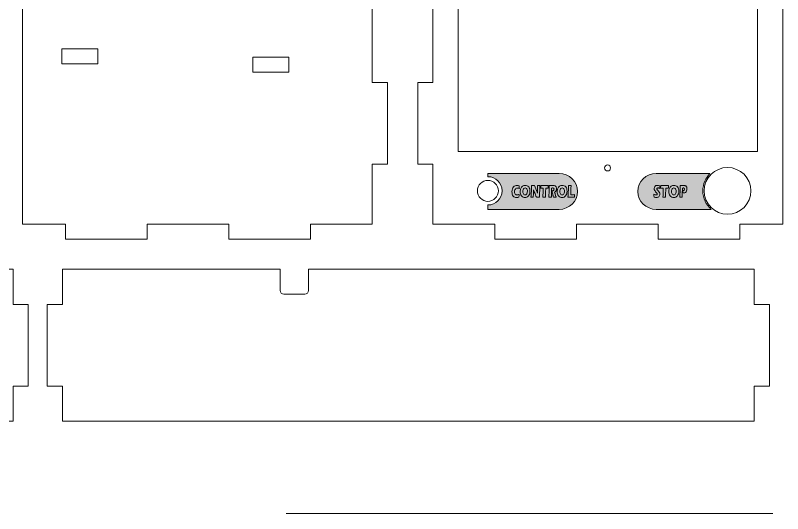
# Model space of a CAD drawing. Header units: inches. Extents: x -9.3 to 29, y -19 to 4.9.
# Drawn here: x 12.48 to 22.58, y -16.29 to -9.73 of the extents above; entities that cross this region are included whole.
import ezdxf

# ---------------------------------------------------------------- set-up
doc = ezdxf.new("R2010")
doc.units = ezdxf.units.IN
doc.header["$MEASUREMENT"] = 0
doc.layers.add('Layer 1', color=7, linetype='Continuous')
doc.layers.add('Layer 3', color=7, linetype='Continuous')

# ---------------------------------------------------------------- blocks, each defined once
blk = doc.blocks.new('block 12')
at = {"layer": 'Layer 3', "color": 7, "lineweight": 5, "true_color": 0xffffff}
blk.add_open_spline([(20.234, -11.741), (20.234, -11.719), (20.252, -11.702), (20.274, -11.702), (20.295, -11.702), (20.313, -11.719), (20.313, -11.741), (20.313, -11.763), (20.295, -11.781), (20.274, -11.781), (20.252, -11.781), (20.234, -11.763), (20.234, -11.741), (20.234, -11.741), (20.234, -11.741), (20.234, -11.741)], degree=3, knots=[0, 0, 0, 0, 1, 1, 1, 2, 2, 2, 3, 3, 3, 4, 4, 4, 5, 5, 5, 5], dxfattribs=at)
blk = doc.blocks.new('block 27')
at = {"layer": 'Layer 3', "color": 7, "lineweight": 5, "true_color": 0xffffff}
blk.add_lwpolyline([(22.577, -12.48), (22.577, -3.38)], dxfattribs=at)
blk = doc.blocks.new('block 28')
at = {"layer": 'Layer 3', "color": 7, "lineweight": 5, "true_color": 0xffffff}
blk.add_lwpolyline([(22.014, -12.48), (22.577, -12.48)], dxfattribs=at)
blk = doc.blocks.new('block 29')
at = {"layer": 'Layer 3', "color": 7, "lineweight": 5, "true_color": 0xffffff}
blk.add_lwpolyline([(22.014, -12.68), (22.014, -12.48)], dxfattribs=at)
blk = doc.blocks.new('block 30')
at = {"layer": 'Layer 3', "color": 7, "lineweight": 5, "true_color": 0xffffff}
blk.add_lwpolyline([(20.939, -12.68), (22.014, -12.68)], dxfattribs=at)
blk = doc.blocks.new('block 31')
at = {"layer": 'Layer 3', "color": 7, "lineweight": 5, "true_color": 0xffffff}
blk.add_lwpolyline([(20.939, -12.48), (20.939, -12.68)], dxfattribs=at)
blk = doc.blocks.new('block 32')
at = {"layer": 'Layer 3', "color": 7, "lineweight": 5, "true_color": 0xffffff}
blk.add_lwpolyline([(19.864, -12.48), (20.939, -12.48)], dxfattribs=at)
blk = doc.blocks.new('block 33')
at = {"layer": 'Layer 3', "color": 7, "lineweight": 5, "true_color": 0xffffff}
blk.add_lwpolyline([(19.864, -12.68), (19.864, -12.48)], dxfattribs=at)
blk = doc.blocks.new('block 34')
at = {"layer": 'Layer 3', "color": 7, "lineweight": 5, "true_color": 0xffffff}
blk.add_lwpolyline([(18.789, -12.68), (19.864, -12.68)], dxfattribs=at)
blk = doc.blocks.new('block 35')
at = {"layer": 'Layer 3', "color": 7, "lineweight": 5, "true_color": 0xffffff}
blk.add_lwpolyline([(18.789, -12.48), (18.789, -12.68)], dxfattribs=at)
blk = doc.blocks.new('block 36')
at = {"layer": 'Layer 3', "color": 7, "lineweight": 5, "true_color": 0xffffff}
blk.add_lwpolyline([(17.977, -12.48), (18.789, -12.48)], dxfattribs=at)
blk = doc.blocks.new('block 37')
at = {"layer": 'Layer 3', "color": 7, "lineweight": 5, "true_color": 0xffffff}
blk.add_lwpolyline([(17.977, -11.694), (17.977, -12.48)], dxfattribs=at)
blk = doc.blocks.new('block 38')
at = {"layer": 'Layer 3', "color": 7, "lineweight": 5, "true_color": 0xffffff}
blk.add_lwpolyline([(17.777, -11.694), (17.977, -11.694)], dxfattribs=at)
blk = doc.blocks.new('block 39')
at = {"layer": 'Layer 3', "color": 7, "lineweight": 5, "true_color": 0xffffff}
blk.add_lwpolyline([(17.777, -10.619), (17.777, -11.694)], dxfattribs=at)
blk = doc.blocks.new('block 40')
at = {"layer": 'Layer 3', "color": 7, "lineweight": 5, "true_color": 0xffffff}
blk.add_lwpolyline([(17.977, -10.619), (17.777, -10.619)], dxfattribs=at)
blk = doc.blocks.new('block 41')
at = {"layer": 'Layer 3', "color": 7, "lineweight": 5, "true_color": 0xffffff}
blk.add_lwpolyline([(17.977, -9.544), (17.977, -10.619)], dxfattribs=at)
blk = doc.blocks.new('block 61')
at = {"layer": 'Layer 3', "color": 7, "lineweight": 5, "true_color": 0xffffff}
blk.add_lwpolyline([(18.308, -9.084), (18.308, -11.525)], dxfattribs=at)
blk = doc.blocks.new('block 62')
at = {"layer": 'Layer 3', "color": 7, "lineweight": 5, "true_color": 0xffffff}
blk.add_lwpolyline([(18.308, -11.525), (22.245, -11.525)], dxfattribs=at)
blk = doc.blocks.new('block 63')
at = {"layer": 'Layer 3', "color": 7, "lineweight": 5, "true_color": 0xffffff}
blk.add_lwpolyline([(22.245, -11.525), (22.245, -9.084)], dxfattribs=at)
blk = doc.blocks.new('block 69')
at = {"layer": 'Layer 3', "color": 7, "lineweight": 5, "true_color": 0xffffff}
blk.add_open_spline([(18.561, -12.043), (18.561, -11.967), (18.623, -11.905), (18.699, -11.905), (18.775, -11.905), (18.837, -11.967), (18.837, -12.043), (18.837, -12.119), (18.775, -12.181), (18.699, -12.181), (18.623, -12.181), (18.561, -12.119), (18.561, -12.043), (18.561, -12.043), (18.561, -12.043), (18.561, -12.043)], degree=3, knots=[0, 0, 0, 0, 1, 1, 1, 2, 2, 2, 3, 3, 3, 4, 4, 4, 5, 5, 5, 5], dxfattribs=at)
blk = doc.blocks.new('block 71')
at = {"layer": 'Layer 3', "lineweight": 0}
for points, knots in [([(19.249, -12.016), (19.246, -12.006), (19.242, -11.998), (19.236, -11.991), (19.23, -11.984), (19.223, -11.979), (19.215, -11.976), (19.208, -11.972), (19.199, -11.971), (19.191, -11.971), (19.178, -11.971), (19.166, -11.974), (19.156, -11.981), (19.145, -11.988), (19.137, -11.998), (19.132, -12.01), (19.127, -12.023), (19.124, -12.037), (19.124, -12.054), (19.124, -12.065), (19.125, -12.075), (19.128, -12.084), (19.13, -12.093), (19.135, -12.101), (19.141, -12.109), (19.147, -12.116), (19.154, -12.122), (19.162, -12.125), (19.17, -12.129), (19.179, -12.13), (19.187, -12.13), (19.196, -12.13), (19.205, -12.129), (19.213, -12.125), (19.222, -12.122), (19.229, -12.116), (19.235, -12.109), (19.241, -12.102), (19.245, -12.093), (19.249, -12.082), (19.252, -12.071), (19.253, -12.06), (19.253, -12.047), (19.253, -12.035), (19.252, -12.025), (19.249, -12.016)], [0, 0, 0, 0, 1, 1, 1, 2, 2, 2, 3, 3, 3, 4, 4, 4, 5, 5, 5, 6, 6, 6, 7, 7, 7, 8, 8, 8, 9, 9, 9, 10, 10, 10, 11, 11, 11, 12, 12, 12, 13, 13, 13, 14, 14, 14, 15, 15, 15, 15]), ([(19.215, -12.072), (19.213, -12.08), (19.209, -12.085), (19.204, -12.09), (19.199, -12.094), (19.194, -12.096), (19.188, -12.096), (19.183, -12.096), (19.178, -12.094), (19.173, -12.09), (19.168, -12.086), (19.164, -12.081), (19.162, -12.075), (19.159, -12.068), (19.158, -12.061), (19.158, -12.053), (19.158, -12.044), (19.159, -12.036), (19.162, -12.029), (19.165, -12.021), (19.169, -12.015), (19.173, -12.011), (19.178, -12.007), (19.184, -12.005), (19.19, -12.005), (19.195, -12.005), (19.201, -12.006), (19.205, -12.01), (19.21, -12.014), (19.213, -12.019), (19.216, -12.026), (19.218, -12.033), (19.219, -12.04), (19.219, -12.048), (19.219, -12.056), (19.218, -12.064), (19.215, -12.072)], [0, 0, 0, 0, 1, 1, 1, 2, 2, 2, 3, 3, 3, 4, 4, 4, 5, 5, 5, 6, 6, 6, 7, 7, 7, 8, 8, 8, 9, 9, 9, 10, 10, 10, 11, 11, 11, 12, 12, 12, 12])]:
    blk.add_open_spline(points, degree=3, knots=knots, dxfattribs=at)
blk = doc.blocks.new('block 72')
at = {"layer": 'Layer 3', "lineweight": 0}
for points, knots in [([(19.737, -12.016), (19.734, -12.006), (19.729, -11.998), (19.724, -11.991), (19.718, -11.984), (19.711, -11.979), (19.703, -11.976), (19.695, -11.972), (19.687, -11.971), (19.679, -11.971), (19.666, -11.971), (19.654, -11.974), (19.643, -11.981), (19.633, -11.988), (19.625, -11.998), (19.62, -12.01), (19.614, -12.023), (19.612, -12.037), (19.612, -12.054), (19.612, -12.065), (19.613, -12.075), (19.615, -12.084), (19.618, -12.093), (19.622, -12.101), (19.628, -12.109), (19.634, -12.116), (19.641, -12.122), (19.649, -12.125), (19.658, -12.129), (19.666, -12.13), (19.675, -12.13), (19.684, -12.13), (19.693, -12.129), (19.701, -12.125), (19.709, -12.122), (19.716, -12.116), (19.722, -12.109), (19.728, -12.102), (19.733, -12.093), (19.736, -12.082), (19.739, -12.071), (19.741, -12.06), (19.741, -12.047), (19.741, -12.035), (19.739, -12.025), (19.737, -12.016)], [0, 0, 0, 0, 1, 1, 1, 2, 2, 2, 3, 3, 3, 4, 4, 4, 5, 5, 5, 6, 6, 6, 7, 7, 7, 8, 8, 8, 9, 9, 9, 10, 10, 10, 11, 11, 11, 12, 12, 12, 13, 13, 13, 14, 14, 14, 15, 15, 15, 15]), ([(19.703, -12.072), (19.7, -12.08), (19.697, -12.085), (19.692, -12.09), (19.687, -12.094), (19.682, -12.096), (19.676, -12.096), (19.67, -12.096), (19.665, -12.094), (19.66, -12.09), (19.655, -12.086), (19.652, -12.081), (19.649, -12.075), (19.647, -12.068), (19.646, -12.061), (19.646, -12.053), (19.646, -12.044), (19.647, -12.036), (19.65, -12.029), (19.652, -12.021), (19.656, -12.015), (19.661, -12.011), (19.666, -12.007), (19.671, -12.005), (19.677, -12.005), (19.683, -12.005), (19.688, -12.006), (19.693, -12.01), (19.697, -12.014), (19.701, -12.019), (19.703, -12.026), (19.706, -12.033), (19.707, -12.04), (19.707, -12.048), (19.707, -12.056), (19.705, -12.064), (19.703, -12.072)], [0, 0, 0, 0, 1, 1, 1, 2, 2, 2, 3, 3, 3, 4, 4, 4, 5, 5, 5, 6, 6, 6, 7, 7, 7, 8, 8, 8, 9, 9, 9, 10, 10, 10, 11, 11, 11, 12, 12, 12, 12])]:
    blk.add_open_spline(points, degree=3, knots=knots, dxfattribs=at)
blk = doc.blocks.new('block 70')
at = {"layer": 'Layer 3', "lineweight": 0}
for points, knots in [([(19.082, -12.096), (19.075, -12.096), (19.07, -12.094), (19.065, -12.091), (19.06, -12.088), (19.057, -12.083), (19.054, -12.077), (19.051, -12.071), (19.05, -12.063), (19.05, -12.055), (19.05, -12.046), (19.052, -12.037), (19.055, -12.029), (19.058, -12.021), (19.063, -12.016), (19.068, -12.011), (19.074, -12.007), (19.08, -12.006), (19.087, -12.006), (19.091, -12.006), (19.094, -12.006), (19.098, -12.007), (19.102, -12.007), (19.107, -12.009), (19.113, -12.011), (19.113, -12.011), (19.112, -11.998), (19.112, -11.998), (19.112, -11.993), (19.112, -11.989), (19.112, -11.984), (19.112, -11.984), (19.112, -11.975), (19.112, -11.975), (19.1, -11.972), (19.091, -11.971), (19.083, -11.971), (19.074, -11.971), (19.066, -11.972), (19.058, -11.975), (19.05, -11.978), (19.043, -11.984), (19.036, -11.991), (19.03, -11.998), (19.025, -12.007), (19.021, -12.018), (19.018, -12.029), (19.016, -12.041), (19.016, -12.055), (19.016, -12.066), (19.017, -12.077), (19.02, -12.086), (19.022, -12.096), (19.027, -12.104), (19.033, -12.111), (19.039, -12.118), (19.046, -12.123), (19.053, -12.126), (19.06, -12.129), (19.068, -12.13), (19.077, -12.13), (19.086, -12.13), (19.096, -12.129), (19.107, -12.127), (19.107, -12.122), (19.108, -12.116), (19.109, -12.108), (19.11, -12.1), (19.11, -12.094), (19.111, -12.09), (19.104, -12.092), (19.099, -12.094), (19.094, -12.095), (19.09, -12.096), (19.086, -12.096), (19.082, -12.096)], [0, 0, 0, 0, 1, 1, 1, 2, 2, 2, 3, 3, 3, 4, 4, 4, 5, 5, 5, 6, 6, 6, 7, 7, 7, 8, 8, 8, 9, 9, 9, 10, 10, 10, 11, 11, 11, 12, 12, 12, 13, 13, 13, 14, 14, 14, 15, 15, 15, 16, 16, 16, 17, 17, 17, 18, 18, 18, 19, 19, 19, 20, 20, 20, 21, 21, 21, 22, 22, 22, 23, 23, 23, 24, 24, 24, 25, 25, 25, 25]), ([(19.368, -11.974), (19.364, -11.974), (19.359, -11.974), (19.353, -11.974), (19.353, -11.982), (19.353, -11.998), (19.352, -12.021), (19.351, -12.044), (19.351, -12.061), (19.35, -12.074), (19.35, -12.074), (19.346, -12.061), (19.346, -12.061), (19.346, -12.061), (19.312, -11.974), (19.312, -11.974), (19.304, -11.974), (19.298, -11.974), (19.293, -11.974), (19.287, -11.974), (19.28, -11.974), (19.271, -11.974), (19.271, -11.974), (19.271, -11.991), (19.271, -11.991), (19.271, -11.991), (19.271, -12.023), (19.271, -12.023), (19.271, -12.023), (19.268, -12.104), (19.268, -12.104), (19.268, -12.104), (19.266, -12.127), (19.266, -12.127), (19.274, -12.127), (19.279, -12.127), (19.282, -12.127), (19.286, -12.127), (19.29, -12.127), (19.297, -12.127), (19.297, -12.127), (19.298, -12.082), (19.298, -12.082), (19.298, -12.082), (19.299, -12.029), (19.299, -12.029), (19.302, -12.036), (19.305, -12.043), (19.307, -12.049), (19.311, -12.059), (19.315, -12.069), (19.319, -12.079), (19.319, -12.079), (19.332, -12.111), (19.332, -12.111), (19.334, -12.115), (19.336, -12.12), (19.338, -12.127), (19.347, -12.127), (19.354, -12.127), (19.359, -12.127), (19.365, -12.127), (19.371, -12.127), (19.378, -12.127), (19.378, -12.127), (19.378, -12.1), (19.378, -12.1), (19.378, -12.1), (19.382, -12.007), (19.382, -12.007), (19.382, -12.007), (19.384, -11.974), (19.384, -11.974), (19.375, -11.974), (19.37, -11.974), (19.368, -11.974)], [0, 0, 0, 0, 1, 1, 1, 2, 2, 2, 3, 3, 3, 4, 4, 4, 5, 5, 5, 6, 6, 6, 7, 7, 7, 8, 8, 8, 9, 9, 9, 10, 10, 10, 11, 11, 11, 12, 12, 12, 13, 13, 13, 14, 14, 14, 15, 15, 15, 16, 16, 16, 17, 17, 17, 18, 18, 18, 19, 19, 19, 20, 20, 20, 21, 21, 21, 22, 22, 22, 23, 23, 23, 24, 24, 24, 25, 25, 25, 25]), ([(19.485, -11.974), (19.485, -11.974), (19.466, -11.974), (19.466, -11.974), (19.466, -11.974), (19.446, -11.974), (19.446, -11.974), (19.427, -11.974), (19.409, -11.974), (19.394, -11.974), (19.394, -11.981), (19.394, -11.989), (19.394, -11.996), (19.394, -11.996), (19.393, -12.008), (19.393, -12.008), (19.393, -12.008), (19.427, -12.007), (19.427, -12.007), (19.426, -12.051), (19.425, -12.091), (19.422, -12.127), (19.432, -12.127), (19.438, -12.127), (19.44, -12.127), (19.443, -12.127), (19.448, -12.127), (19.457, -12.127), (19.457, -12.118), (19.457, -12.106), (19.458, -12.091), (19.458, -12.075), (19.458, -12.06), (19.459, -12.044), (19.459, -12.032), (19.46, -12.02), (19.461, -12.007), (19.461, -12.007), (19.466, -12.007), (19.466, -12.007), (19.474, -12.007), (19.483, -12.007), (19.494, -12.008), (19.494, -12.006), (19.494, -12.003), (19.494, -11.999), (19.494, -11.995), (19.494, -11.991), (19.494, -11.985), (19.494, -11.985), (19.495, -11.974), (19.495, -11.974), (19.495, -11.974), (19.485, -11.974), (19.485, -11.974)], [0, 0, 0, 0, 1, 1, 1, 2, 2, 2, 3, 3, 3, 4, 4, 4, 5, 5, 5, 6, 6, 6, 7, 7, 7, 8, 8, 8, 9, 9, 9, 10, 10, 10, 11, 11, 11, 12, 12, 12, 13, 13, 13, 14, 14, 14, 15, 15, 15, 16, 16, 16, 17, 17, 17, 18, 18, 18, 18]), ([(19.596, -12.041), (19.598, -12.037), (19.599, -12.033), (19.6, -12.028), (19.601, -12.024), (19.602, -12.019), (19.602, -12.014), (19.602, -12.01), (19.601, -12.006), (19.6, -12.002), (19.6, -11.998), (19.598, -11.994), (19.597, -11.991), (19.595, -11.988), (19.594, -11.986), (19.591, -11.983), (19.589, -11.981), (19.587, -11.979), (19.583, -11.977), (19.58, -11.976), (19.576, -11.975), (19.573, -11.974), (19.567, -11.973), (19.561, -11.973), (19.555, -11.973), (19.549, -11.973), (19.543, -11.973), (19.537, -11.973), (19.531, -11.974), (19.526, -11.974), (19.522, -11.974), (19.518, -11.974), (19.512, -11.974), (19.506, -11.974), (19.506, -11.983), (19.506, -11.995), (19.505, -12.011), (19.505, -12.026), (19.505, -12.041), (19.504, -12.055), (19.504, -12.069), (19.504, -12.081), (19.503, -12.092), (19.502, -12.102), (19.502, -12.114), (19.5, -12.127), (19.509, -12.127), (19.514, -12.127), (19.517, -12.127), (19.52, -12.127), (19.525, -12.127), (19.534, -12.127), (19.534, -12.106), (19.535, -12.084), (19.535, -12.062), (19.536, -12.04), (19.536, -12.021), (19.537, -12.006), (19.54, -12.006), (19.542, -12.006), (19.544, -12.006), (19.546, -12.005), (19.548, -12.005), (19.549, -12.005), (19.555, -12.005), (19.559, -12.006), (19.562, -12.007), (19.564, -12.008), (19.566, -12.01), (19.567, -12.013), (19.569, -12.015), (19.569, -12.018), (19.569, -12.021), (19.569, -12.025), (19.568, -12.029), (19.567, -12.032), (19.565, -12.036), (19.563, -12.038), (19.56, -12.04), (19.556, -12.041), (19.553, -12.042), (19.549, -12.042), (19.546, -12.042), (19.544, -12.042), (19.541, -12.041), (19.541, -12.041), (19.549, -12.073), (19.549, -12.073), (19.551, -12.082), (19.553, -12.09), (19.554, -12.095), (19.555, -12.098), (19.556, -12.101), (19.557, -12.106), (19.559, -12.116), (19.561, -12.123), (19.561, -12.127), (19.57, -12.127), (19.576, -12.127), (19.58, -12.127), (19.583, -12.127), (19.589, -12.127), (19.597, -12.127), (19.596, -12.123), (19.595, -12.12), (19.595, -12.119), (19.595, -12.119), (19.584, -12.086), (19.584, -12.086), (19.583, -12.082), (19.582, -12.078), (19.581, -12.074), (19.581, -12.074), (19.577, -12.059), (19.577, -12.059), (19.582, -12.056), (19.586, -12.054), (19.589, -12.051), (19.592, -12.048), (19.594, -12.045), (19.596, -12.041)], [0, 0, 0, 0, 1, 1, 1, 2, 2, 2, 3, 3, 3, 4, 4, 4, 5, 5, 5, 6, 6, 6, 7, 7, 7, 8, 8, 8, 9, 9, 9, 10, 10, 10, 11, 11, 11, 12, 12, 12, 13, 13, 13, 14, 14, 14, 15, 15, 15, 16, 16, 16, 17, 17, 17, 18, 18, 18, 19, 19, 19, 20, 20, 20, 21, 21, 21, 22, 22, 22, 23, 23, 23, 24, 24, 24, 25, 25, 25, 26, 26, 26, 27, 27, 27, 28, 28, 28, 29, 29, 29, 30, 30, 30, 31, 31, 31, 32, 32, 32, 33, 33, 33, 34, 34, 34, 35, 35, 35, 36, 36, 36, 37, 37, 37, 38, 38, 38, 39, 39, 39, 40, 40, 40, 40]), ([(19.807, -12.094), (19.804, -12.094), (19.798, -12.094), (19.789, -12.094), (19.789, -12.094), (19.79, -12.078), (19.79, -12.078), (19.79, -12.078), (19.792, -12.014), (19.792, -12.014), (19.792, -12.014), (19.794, -11.974), (19.794, -11.974), (19.787, -11.974), (19.782, -11.974), (19.778, -11.974), (19.772, -11.974), (19.766, -11.974), (19.759, -11.974), (19.759, -11.986), (19.759, -12.003), (19.758, -12.023), (19.758, -12.043), (19.757, -12.064), (19.756, -12.084), (19.755, -12.095), (19.754, -12.11), (19.753, -12.127), (19.765, -12.127), (19.78, -12.127), (19.797, -12.127), (19.81, -12.127), (19.823, -12.127), (19.837, -12.127), (19.837, -12.127), (19.838, -12.093), (19.838, -12.093), (19.831, -12.094), (19.821, -12.094), (19.807, -12.094)], [0, 0, 0, 0, 1, 1, 1, 2, 2, 2, 3, 3, 3, 4, 4, 4, 5, 5, 5, 6, 6, 6, 7, 7, 7, 8, 8, 8, 9, 9, 9, 10, 10, 10, 11, 11, 11, 12, 12, 12, 13, 13, 13, 13])]:
    blk.add_open_spline(points, degree=3, knots=knots, dxfattribs=at)
at = {"layer": 'Layer 3'}
for name in ['block 71', 'block 72']:
    blk.add_blockref(name, (0, 0), dxfattribs=at)
blk = doc.blocks.new('block 68')
at = {"layer": 'Layer 3', "true_color": 0x0000ff}
h = blk.add_hatch(color=5, dxfattribs=at)
h.dxf.hatch_style = 2
edge = h.paths.add_edge_path()
edge.add_spline(control_points=[(19.88, -12.05), (19.88, -12.181), (19.771, -12.287), (19.636, -12.287), (19.636, -12.287), (18.699, -12.287), (18.699, -12.287), (18.699, -12.287), (18.699, -12.229), (18.699, -12.229), (18.802, -12.229), (18.885, -12.146), (18.885, -12.043), (18.885, -11.94), (18.802, -11.857), (18.699, -11.857), (18.699, -11.857), (18.699, -11.814), (18.699, -11.814), (18.699, -11.814), (19.636, -11.814), (19.636, -11.814), (19.771, -11.814), (19.88, -11.92), (19.88, -12.05)], knot_values=[0, 0, 0, 0, 1, 1, 1, 2, 2, 2, 3, 3, 3, 4, 4, 4, 5, 5, 5, 6, 6, 6, 7, 7, 7, 8, 8, 8, 8], degree=3, periodic=0)
at = {"layer": 'Layer 3', "lineweight": 0}
blk.add_open_spline([(19.88, -12.05), (19.88, -12.181), (19.771, -12.287), (19.636, -12.287), (19.636, -12.287), (18.699, -12.287), (18.699, -12.287), (18.699, -12.287), (18.699, -12.229), (18.699, -12.229), (18.802, -12.229), (18.885, -12.146), (18.885, -12.043), (18.885, -11.94), (18.802, -11.857), (18.699, -11.857), (18.699, -11.857), (18.699, -11.814), (18.699, -11.814), (18.699, -11.814), (19.636, -11.814), (19.636, -11.814), (19.771, -11.814), (19.88, -11.92), (19.88, -12.05)], degree=3, knots=[0, 0, 0, 0, 1, 1, 1, 2, 2, 2, 3, 3, 3, 4, 4, 4, 5, 5, 5, 6, 6, 6, 7, 7, 7, 8, 8, 8, 8], dxfattribs=at)
at = {"layer": 'Layer 3'}
for name in ['block 69', 'block 70']:
    blk.add_blockref(name, (0, 0), dxfattribs=at)
blk = doc.blocks.new('block 74')
at = {"layer": 'Layer 3', "color": 7, "lineweight": 5, "true_color": 0xffffff}
blk.add_open_spline([(21.544, -12.043), (21.544, -11.873), (21.682, -11.736), (21.852, -11.736), (22.021, -11.736), (22.159, -11.873), (22.159, -12.043), (22.159, -12.213), (22.021, -12.35), (21.852, -12.35), (21.682, -12.35), (21.544, -12.213), (21.544, -12.043), (21.544, -12.043), (21.544, -12.043), (21.544, -12.043)], degree=3, knots=[0, 0, 0, 0, 1, 1, 1, 2, 2, 2, 3, 3, 3, 4, 4, 4, 5, 5, 5, 5], dxfattribs=at)
blk = doc.blocks.new('block 76')
at = {"layer": 'Layer 3', "lineweight": 0}
for points, knots in [([(20.885, -12.125), (20.884, -12.109), (20.883, -12.096), (20.883, -12.087), (20.889, -12.09), (20.894, -12.093), (20.899, -12.094), (20.903, -12.096), (20.907, -12.097), (20.911, -12.097), (20.916, -12.097), (20.919, -12.096), (20.922, -12.094), (20.925, -12.092), (20.926, -12.089), (20.926, -12.085), (20.926, -12.084), (20.926, -12.083), (20.926, -12.082), (20.926, -12.08), (20.925, -12.079), (20.924, -12.078), (20.924, -12.076), (20.922, -12.075), (20.921, -12.073), (20.921, -12.073), (20.906, -12.054), (20.906, -12.054), (20.902, -12.05), (20.9, -12.047), (20.899, -12.045), (20.896, -12.041), (20.894, -12.038), (20.892, -12.035), (20.89, -12.031), (20.889, -12.028), (20.888, -12.024), (20.888, -12.021), (20.887, -12.017), (20.887, -12.014), (20.887, -12.009), (20.888, -12.004), (20.889, -12), (20.89, -11.996), (20.892, -11.992), (20.894, -11.988), (20.897, -11.984), (20.9, -11.981), (20.903, -11.978), (20.907, -11.975), (20.911, -11.973), (20.916, -11.972), (20.92, -11.971), (20.924, -11.971), (20.929, -11.971), (20.938, -11.971), (20.948, -11.972), (20.959, -11.975), (20.959, -11.98), (20.959, -11.985), (20.959, -11.989), (20.959, -11.994), (20.96, -12.001), (20.961, -12.012), (20.956, -12.009), (20.951, -12.007), (20.947, -12.006), (20.943, -12.005), (20.94, -12.005), (20.937, -12.005), (20.932, -12.005), (20.929, -12.006), (20.926, -12.008), (20.924, -12.01), (20.922, -12.013), (20.922, -12.016), (20.922, -12.017), (20.922, -12.019), (20.923, -12.02), (20.923, -12.022), (20.924, -12.023), (20.925, -12.025), (20.926, -12.027), (20.928, -12.029), (20.93, -12.032), (20.932, -12.034), (20.935, -12.037), (20.939, -12.042), (20.939, -12.042), (20.945, -12.048), (20.945, -12.048), (20.946, -12.05), (20.948, -12.053), (20.95, -12.055), (20.952, -12.058), (20.954, -12.061), (20.955, -12.064), (20.957, -12.066), (20.958, -12.069), (20.959, -12.071), (20.959, -12.073), (20.96, -12.076), (20.96, -12.078), (20.961, -12.08), (20.961, -12.083), (20.961, -12.085), (20.961, -12.092), (20.96, -12.098), (20.958, -12.104), (20.955, -12.111), (20.952, -12.116), (20.948, -12.12), (20.944, -12.124), (20.939, -12.126), (20.934, -12.128), (20.929, -12.129), (20.923, -12.13), (20.918, -12.13), (20.909, -12.13), (20.898, -12.128), (20.885, -12.125)], [0, 0, 0, 0, 1, 1, 1, 2, 2, 2, 3, 3, 3, 4, 4, 4, 5, 5, 5, 6, 6, 6, 7, 7, 7, 8, 8, 8, 9, 9, 9, 10, 10, 10, 11, 11, 11, 12, 12, 12, 13, 13, 13, 14, 14, 14, 15, 15, 15, 16, 16, 16, 17, 17, 17, 18, 18, 18, 19, 19, 19, 20, 20, 20, 21, 21, 21, 22, 22, 22, 23, 23, 23, 24, 24, 24, 25, 25, 25, 26, 26, 26, 27, 27, 27, 28, 28, 28, 29, 29, 29, 30, 30, 30, 31, 31, 31, 32, 32, 32, 33, 33, 33, 34, 34, 34, 35, 35, 35, 36, 36, 36, 37, 37, 37, 38, 38, 38, 39, 39, 39, 40, 40, 40, 40]), ([(21.001, -12.127), (21.004, -12.091), (21.005, -12.051), (21.006, -12.007), (21.006, -12.007), (20.972, -12.008), (20.972, -12.008), (20.972, -12.008), (20.972, -11.996), (20.972, -11.996), (20.972, -11.989), (20.973, -11.982), (20.973, -11.974), (20.988, -11.974), (21.006, -11.974), (21.026, -11.974), (21.026, -11.974), (21.046, -11.974), (21.046, -11.974), (21.046, -11.974), (21.065, -11.974), (21.065, -11.974), (21.065, -11.974), (21.075, -11.974), (21.075, -11.974), (21.075, -11.974), (21.075, -11.985), (21.075, -11.985), (21.075, -11.991), (21.074, -11.995), (21.074, -11.999), (21.074, -12.003), (21.074, -12.006), (21.074, -12.008), (21.063, -12.007), (21.053, -12.007), (21.046, -12.007), (21.046, -12.007), (21.04, -12.007), (21.04, -12.007), (21.04, -12.02), (21.039, -12.032), (21.038, -12.044), (21.038, -12.06), (21.037, -12.075), (21.037, -12.09), (21.037, -12.106), (21.037, -12.118), (21.037, -12.127), (21.028, -12.127), (21.022, -12.127), (21.02, -12.127), (21.017, -12.127), (21.011, -12.127), (21.001, -12.127)], [0, 0, 0, 0, 1, 1, 1, 2, 2, 2, 3, 3, 3, 4, 4, 4, 5, 5, 5, 6, 6, 6, 7, 7, 7, 8, 8, 8, 9, 9, 9, 10, 10, 10, 11, 11, 11, 12, 12, 12, 13, 13, 13, 14, 14, 14, 15, 15, 15, 16, 16, 16, 17, 17, 17, 18, 18, 18, 18]), ([(21.147, -11.971), (21.156, -11.971), (21.164, -11.972), (21.172, -11.975), (21.18, -11.979), (21.187, -11.984), (21.193, -11.991), (21.199, -11.998), (21.203, -12.006), (21.206, -12.015), (21.209, -12.025), (21.211, -12.035), (21.211, -12.047), (21.211, -12.06), (21.209, -12.072), (21.206, -12.082), (21.202, -12.093), (21.198, -12.102), (21.192, -12.109), (21.186, -12.116), (21.178, -12.122), (21.17, -12.125), (21.161, -12.129), (21.153, -12.13), (21.143, -12.13), (21.134, -12.13), (21.126, -12.129), (21.117, -12.125), (21.109, -12.122), (21.102, -12.116), (21.096, -12.109), (21.09, -12.102), (21.085, -12.093), (21.083, -12.084), (21.08, -12.075), (21.079, -12.065), (21.079, -12.054), (21.079, -12.037), (21.082, -12.023), (21.087, -12.01), (21.093, -11.998), (21.101, -11.988), (21.111, -11.981), (21.122, -11.974), (21.134, -11.971), (21.147, -11.971)], [0, 0, 0, 0, 1, 1, 1, 2, 2, 2, 3, 3, 3, 4, 4, 4, 5, 5, 5, 6, 6, 6, 7, 7, 7, 8, 8, 8, 9, 9, 9, 10, 10, 10, 11, 11, 11, 12, 12, 12, 13, 13, 13, 14, 14, 14, 15, 15, 15, 15]), ([(21.146, -12.005), (21.14, -12.005), (21.134, -12.007), (21.129, -12.011), (21.124, -12.015), (21.12, -12.021), (21.118, -12.029), (21.115, -12.036), (21.114, -12.044), (21.114, -12.053), (21.114, -12.061), (21.115, -12.068), (21.117, -12.075), (21.12, -12.081), (21.124, -12.086), (21.128, -12.09), (21.133, -12.094), (21.139, -12.096), (21.144, -12.096), (21.15, -12.096), (21.156, -12.094), (21.161, -12.09), (21.166, -12.085), (21.169, -12.079), (21.172, -12.072), (21.175, -12.064), (21.176, -12.057), (21.176, -12.048), (21.176, -12.04), (21.175, -12.033), (21.172, -12.026), (21.17, -12.019), (21.166, -12.014), (21.162, -12.01), (21.157, -12.006), (21.152, -12.005), (21.146, -12.005)], [0, 0, 0, 0, 1, 1, 1, 2, 2, 2, 3, 3, 3, 4, 4, 4, 5, 5, 5, 6, 6, 6, 7, 7, 7, 8, 8, 8, 9, 9, 9, 10, 10, 10, 11, 11, 11, 12, 12, 12, 12]), ([(21.224, -12.127), (21.224, -12.127), (21.225, -12.098), (21.225, -12.098), (21.225, -12.098), (21.227, -12.042), (21.227, -12.042), (21.227, -12.042), (21.228, -12.002), (21.228, -12.002), (21.228, -11.998), (21.228, -11.994), (21.228, -11.989), (21.228, -11.986), (21.228, -11.981), (21.228, -11.974), (21.235, -11.974), (21.241, -11.974), (21.245, -11.974), (21.249, -11.974), (21.255, -11.974), (21.262, -11.973), (21.269, -11.973), (21.275, -11.973), (21.28, -11.973), (21.288, -11.973), (21.293, -11.974), (21.296, -11.975), (21.3, -11.976), (21.303, -11.978), (21.306, -11.981), (21.308, -11.984), (21.311, -11.987), (21.313, -11.99), (21.314, -11.994), (21.316, -11.998), (21.317, -12.003), (21.318, -12.008), (21.318, -12.013), (21.318, -12.017), (21.318, -12.027), (21.316, -12.037), (21.313, -12.045), (21.309, -12.053), (21.304, -12.06), (21.298, -12.064), (21.292, -12.068), (21.285, -12.07), (21.277, -12.07), (21.274, -12.07), (21.271, -12.069), (21.267, -12.069), (21.266, -12.065), (21.266, -12.06), (21.264, -12.053), (21.263, -12.046), (21.262, -12.041), (21.262, -12.038), (21.264, -12.039), (21.266, -12.039), (21.269, -12.039), (21.274, -12.039), (21.278, -12.037), (21.281, -12.033), (21.284, -12.03), (21.285, -12.025), (21.285, -12.02), (21.285, -12.018), (21.285, -12.015), (21.284, -12.013), (21.284, -12.011), (21.283, -12.01), (21.281, -12.008), (21.28, -12.007), (21.279, -12.006), (21.277, -12.006), (21.276, -12.006), (21.274, -12.005), (21.272, -12.005), (21.27, -12.005), (21.268, -12.005), (21.266, -12.006), (21.266, -12.006), (21.259, -12.006), (21.259, -12.006), (21.258, -12.021), (21.258, -12.037), (21.257, -12.055), (21.257, -12.087), (21.256, -12.106), (21.256, -12.113), (21.256, -12.113), (21.256, -12.127), (21.256, -12.127), (21.256, -12.127), (21.24, -12.127), (21.24, -12.127), (21.238, -12.127), (21.233, -12.127), (21.224, -12.127)], [0, 0, 0, 0, 1, 1, 1, 2, 2, 2, 3, 3, 3, 4, 4, 4, 5, 5, 5, 6, 6, 6, 7, 7, 7, 8, 8, 8, 9, 9, 9, 10, 10, 10, 11, 11, 11, 12, 12, 12, 13, 13, 13, 14, 14, 14, 15, 15, 15, 16, 16, 16, 17, 17, 17, 18, 18, 18, 19, 19, 19, 20, 20, 20, 21, 21, 21, 22, 22, 22, 23, 23, 23, 24, 24, 24, 25, 25, 25, 26, 26, 26, 27, 27, 27, 28, 28, 28, 29, 29, 29, 30, 30, 30, 31, 31, 31, 32, 32, 32, 33, 33, 33, 33])]:
    blk.add_open_spline(points, degree=3, knots=knots, dxfattribs=at)
blk = doc.blocks.new('block 75')
at = {"layer": 'Layer 3', "true_color": 0x0000ff}
h = blk.add_hatch(color=5, dxfattribs=at)
h.dxf.hatch_style = 2
edge = h.paths.add_edge_path()
edge.add_spline(control_points=[(21.637, -12.287), (21.637, -12.287), (20.914, -12.287), (20.914, -12.287), (20.78, -12.287), (20.67, -12.181), (20.67, -12.05), (20.67, -11.92), (20.78, -11.814), (20.914, -11.814), (20.914, -11.814), (21.621, -11.814), (21.621, -11.814), (21.563, -11.873), (21.527, -11.954), (21.527, -12.043), (21.527, -12.14), (21.569, -12.227), (21.637, -12.287)], knot_values=[0, 0, 0, 0, 1, 1, 1, 2, 2, 2, 3, 3, 3, 4, 4, 4, 5, 5, 5, 6, 6, 6, 6], degree=3, periodic=0)
at = {"layer": 'Layer 3', "lineweight": 0}
blk.add_open_spline([(21.637, -12.287), (21.637, -12.287), (20.914, -12.287), (20.914, -12.287), (20.78, -12.287), (20.67, -12.181), (20.67, -12.05), (20.67, -11.92), (20.78, -11.814), (20.914, -11.814), (20.914, -11.814), (21.621, -11.814), (21.621, -11.814), (21.563, -11.873), (21.527, -11.954), (21.527, -12.043), (21.527, -12.14), (21.569, -12.227), (21.637, -12.287)], degree=3, knots=[0, 0, 0, 0, 1, 1, 1, 2, 2, 2, 3, 3, 3, 4, 4, 4, 5, 5, 5, 6, 6, 6, 6], dxfattribs=at)
at = {"layer": 'Layer 3'}
blk.add_blockref('block 76', (0, 0), dxfattribs=at)
blk = doc.blocks.new('block 73')
at = {"layer": 'Layer 3'}
for name in ['block 74', 'block 75']:
    blk.add_blockref(name, (0, 0), dxfattribs=at)
blk = doc.blocks.new('block 3')
at = {"layer": 'Layer 3'}
for name in ['block 27', 'block 61', 'block 63', 'block 41', 'block 39', 'block 40', 'block 62', 'block 38', 'block 37', 'block 12', 'block 73', 'block 68', 'block 36', 'block 35', 'block 32', 'block 33', 'block 31', 'block 28', 'block 29', 'block 34', 'block 30']:
    blk.add_blockref(name, (0, 0), dxfattribs=at)
blk = doc.blocks.new('block 86')
at = {"layer": 'Layer 3', "color": 7, "lineweight": 5, "true_color": 0xffffff}
blk.add_lwpolyline([(16.082, -10.286), (16.082, -10.483), (15.609, -10.483), (15.609, -10.286), (16.082, -10.286)], dxfattribs=at)
blk = doc.blocks.new('block 87')
at = {"layer": 'Layer 3', "color": 7, "lineweight": 5, "true_color": 0xffffff}
blk.add_lwpolyline([(13.567, -10.176), (13.567, -10.373), (13.095, -10.373), (13.095, -10.176), (13.567, -10.176)], dxfattribs=at)
blk = doc.blocks.new('block 88')
at = {"layer": 'Layer 3', "color": 7, "lineweight": 5, "true_color": 0xffffff}
blk.add_lwpolyline([(12.579, -3.38), (12.579, -12.48), (13.141, -12.48), (13.141, -12.68), (14.216, -12.68), (14.216, -12.48), (15.291, -12.48), (15.291, -12.68), (16.366, -12.68), (16.366, -12.48), (17.179, -12.48), (17.179, -11.694), (17.379, -11.694), (17.379, -10.619), (17.179, -10.619), (17.179, -9.544), (17.379, -9.544), (17.379, -8.469), (17.179, -8.469), (17.179, -7.394), (17.379, -7.394), (17.379, -6.319), (17.179, -6.319), (17.179, -5.244), (17.379, -5.244), (17.379, -4.169), (17.179, -4.169), (17.179, -3.38), (16.366, -3.38), (16.366, -3.18), (15.291, -3.18), (15.291, -3.38), (14.217, -3.38), (14.217, -3.18), (13.142, -3.18), (13.142, -3.38), (12.579, -3.38)], dxfattribs=at)
blk = doc.blocks.new('block 79')
at = {"layer": 'Layer 3'}
for name in ['block 88', 'block 87', 'block 86']:
    blk.add_blockref(name, (0, 0), dxfattribs=at)

msp = doc.modelspace()

# ---------------------------------------------------------------- linework, layer by layer
at = {"layer": 'Layer 1', "color": 7, "lineweight": 5, "true_color": 0xffffff}
for points in [[(12.653, -13.537), (12.653, -13.537), (12.653, -14.612), (12.653, -14.612), (12.653, -14.612), (12.453, -14.612), (12.453, -14.612), (12.453, -14.612), (12.453, -15.073), (12.453, -15.073), (12.453, -15.073), (3.353, -15.073), (3.353, -15.073), (3.353, -15.073), (3.353, -14.612), (3.353, -14.612), (3.353, -14.612), (3.153, -14.612), (3.153, -14.612), (3.153, -14.612), (3.153, -13.537), (3.153, -13.537), (3.153, -13.537), (3.353, -13.537), (3.353, -13.537), (3.353, -13.537), (3.353, -13.073), (3.353, -13.073), (3.353, -13.073), (6.216, -13.073), (6.216, -13.073), (6.216, -13.075), (6.216, -13.077), (6.216, -13.078), (6.216, -13.078), (6.216, -13.353), (6.216, -13.353), (6.216, -13.381), (6.238, -13.403), (6.266, -13.403), (6.266, -13.403), (6.541, -13.403), (6.541, -13.403), (6.568, -13.403), (6.591, -13.381), (6.591, -13.353), (6.591, -13.353), (6.591, -13.078), (6.591, -13.078), (6.591, -13.077), (6.591, -13.075), (6.591, -13.073), (6.591, -13.073), (12.453, -13.073), (12.453, -13.073), (12.453, -13.073), (12.453, -13.537), (12.453, -13.537), (12.453, -13.537), (12.653, -13.537), (12.653, -13.537)], [(22.403, -13.537), (22.403, -13.537), (22.403, -14.612), (22.403, -14.612), (22.403, -14.612), (22.203, -14.612), (22.203, -14.612), (22.203, -14.612), (22.203, -15.073), (22.203, -15.073), (22.203, -15.073), (13.103, -15.073), (13.103, -15.073), (13.103, -15.073), (13.103, -14.612), (13.103, -14.612), (13.103, -14.612), (12.903, -14.612), (12.903, -14.612), (12.903, -14.612), (12.903, -13.537), (12.903, -13.537), (12.903, -13.537), (13.103, -13.537), (13.103, -13.537), (13.103, -13.537), (13.103, -13.073), (13.103, -13.073), (13.103, -13.073), (15.966, -13.073), (15.966, -13.073), (15.966, -13.075), (15.966, -13.077), (15.966, -13.078), (15.966, -13.078), (15.966, -13.353), (15.966, -13.353), (15.966, -13.381), (15.988, -13.403), (16.016, -13.403), (16.016, -13.403), (16.291, -13.403), (16.291, -13.403), (16.318, -13.403), (16.341, -13.381), (16.341, -13.353), (16.341, -13.353), (16.341, -13.078), (16.341, -13.078), (16.341, -13.077), (16.341, -13.075), (16.341, -13.073), (16.341, -13.073), (22.203, -13.073), (22.203, -13.073), (22.203, -13.073), (22.203, -13.537), (22.203, -13.537), (22.203, -13.537), (22.403, -13.537), (22.403, -13.537)]]:
    msp.add_open_spline(points, degree=3, knots=[0, 0, 0, 0, 1, 1, 1, 2, 2, 2, 3, 3, 3, 4, 4, 4, 5, 5, 5, 6, 6, 6, 7, 7, 7, 8, 8, 8, 9, 9, 9, 10, 10, 10, 11, 11, 11, 12, 12, 12, 13, 13, 13, 14, 14, 14, 15, 15, 15, 16, 16, 16, 17, 17, 17, 18, 18, 18, 19, 19, 19, 20, 20, 20, 20], dxfattribs=at)
at = {"layer": 'Layer 3', "color": 7, "lineweight": 5, "true_color": 0xffffff}
msp.add_lwpolyline([(16.047, -16.289), (22.447, -16.289)], dxfattribs=at)

# ---------------------------------------------------------------- block references
at = {"layer": 'Layer 3'}
for name in ['block 79', 'block 3']:
    msp.add_blockref(name, (0, 0), dxfattribs=at)

doc.saveas('drawing.dxf')
